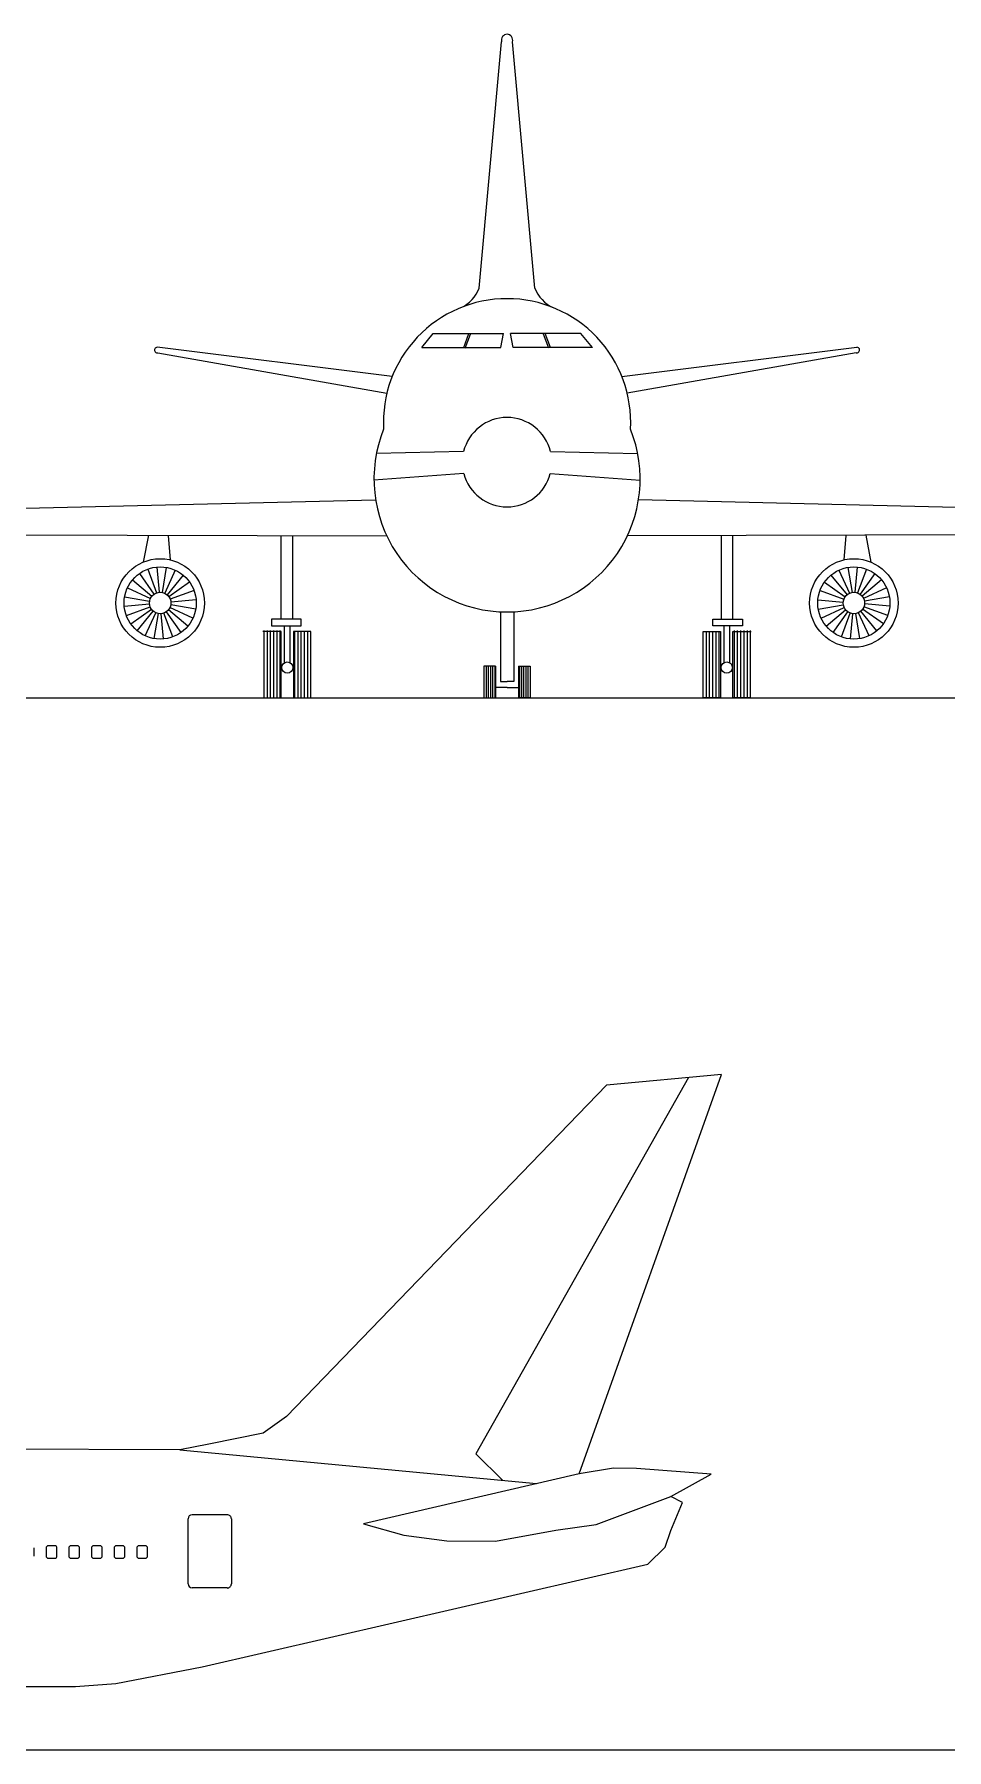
# Model space of a CAD drawing. Extents: x -166 to 11, y 0 to 66.
# Drawn here: x -121.16 to -99.52, y 24.92 to 65.61 of the extents above; entities that cross this region are included whole.
import ezdxf

# ---------------------------------------------------------------- set-up
doc = ezdxf.new("R2010")
doc.units = 0
doc.layers.get('0').update_dxf_attribs({"linetype": 'CONTINUOUS'})
doc.layers.add('AVION', color=7, linetype='CONTINUOUS')

msp = doc.modelspace()

# ---------------------------------------------------------------- linework, layer by layer
msp.add_line((-165.978, 24.923), (11.04, 24.923))
at = {"layer": 'AVION'}
for p, q in [((-110.608, 59.594), (-110.077, 65.438)), ((-109.29, 59.594), (-109.821, 65.438)), ((-112.674, 57.494), (-118.249, 58.192)), ((-111.974, 58.183), (-111.702, 58.518)), ((-111.702, 58.518), (-110.033, 58.518)), ((-110.977, 58.183), (-110.855, 58.518)), ((-110.939, 58.169), (-110.818, 58.504)), ((-110.094, 58.183), (-110.033, 58.518)), ((-108.197, 58.518), (-109.866, 58.518)), ((-109.805, 58.183), (-109.866, 58.518)), ((-108.959, 58.169), (-109.081, 58.504)), ((-108.921, 58.183), (-109.043, 58.518)), ((-107.925, 58.183), (-108.197, 58.518)), ((-107.225, 57.494), (-101.649, 58.192)), ((-118.23, 58.061), (-112.8, 57.098)), ((-111.974, 58.183), (-110.094, 58.183)), ((-107.925, 58.183), (-109.805, 58.183)), ((-101.669, 58.061), (-107.099, 57.098)), ((-110.98, 55.714), (-113.048, 55.674)), ((-108.918, 55.714), (-106.851, 55.674)), ((-110.975, 55.194), (-113.107, 55.035)), ((-108.923, 55.194), (-106.792, 55.035)), ((-132.949, 54.089), (-113.068, 54.575)), ((-86.949, 54.089), (-106.831, 54.575)), ((-132.949, 53.77), (-112.802, 53.714)), ((-118.456, 53.73), (-118.579, 53.094)), ((-117.987, 53.728), (-117.94, 53.147)), ((-115.308, 51.743), (-115.308, 53.721)), ((-115.034, 51.743), (-115.034, 53.72)), ((-86.949, 53.77), (-107.097, 53.714)), ((-104.865, 51.743), (-104.865, 53.72)), ((-104.591, 51.743), (-104.591, 53.721)), ((-101.912, 53.728), (-101.959, 53.147)), ((-101.442, 53.73), (-101.32, 53.094)), ((-118.473, 52.927), (-118.265, 52.363)), ((-118.255, 52.976), (-118.2, 52.378)), ((-118.032, 52.967), (-118.134, 52.375)), ((-117.819, 52.901), (-118.07, 52.355)), ((-102.08, 52.901), (-101.828, 52.355)), ((-101.867, 52.967), (-101.765, 52.375)), ((-101.644, 52.976), (-101.698, 52.378)), ((-101.426, 52.927), (-101.634, 52.363)), ((-118.835, 52.672), (-118.373, 52.287)), ((-118.671, 52.823), (-118.324, 52.332)), ((-117.63, 52.782), (-118.014, 52.32)), ((-117.478, 52.618), (-117.969, 52.271)), ((-102.421, 52.618), (-101.929, 52.271)), ((-102.269, 52.782), (-101.884, 52.32)), ((-101.228, 52.823), (-101.575, 52.332)), ((-101.064, 52.672), (-101.526, 52.287)), ((-119.029, 52.046), (-118.43, 52.101)), ((-119.02, 52.269), (-118.428, 52.167)), ((-118.954, 52.483), (-118.408, 52.231)), ((-117.374, 52.42), (-117.938, 52.212)), ((-117.325, 52.202), (-117.924, 52.147)), ((-102.574, 52.202), (-101.975, 52.147)), ((-102.525, 52.42), (-101.96, 52.212)), ((-100.945, 52.483), (-101.491, 52.231)), ((-100.878, 52.269), (-101.471, 52.167)), ((-100.869, 52.046), (-101.468, 52.101)), ((-118.98, 51.828), (-118.416, 52.036)), ((-118.876, 51.63), (-118.385, 51.977)), ((-118.724, 51.466), (-118.34, 51.929)), ((-118.535, 51.347), (-118.284, 51.893)), ((-118.322, 51.281), (-118.22, 51.873)), ((-118.099, 51.272), (-118.154, 51.871)), ((-117.881, 51.321), (-118.089, 51.885)), ((-117.683, 51.425), (-118.03, 51.916)), ((-117.519, 51.577), (-117.981, 51.961)), ((-117.4, 51.766), (-117.946, 52.018)), ((-117.334, 51.979), (-117.926, 52.081)), ((-115.536, 51.743), (-115.536, 51.583)), ((-114.829, 51.743), (-115.536, 51.743)), ((-114.829, 51.583), (-114.829, 51.743)), ((-110.108, 51.914), (-110.108, 50.26)), ((-109.79, 51.914), (-109.79, 50.26)), ((-105.07, 51.583), (-105.07, 51.743)), ((-105.07, 51.743), (-104.363, 51.743)), ((-104.363, 51.743), (-104.363, 51.583)), ((-102.565, 51.979), (-101.972, 52.081)), ((-102.499, 51.766), (-101.953, 52.018)), ((-102.379, 51.577), (-101.917, 51.961)), ((-102.215, 51.425), (-101.868, 51.916)), ((-102.018, 51.321), (-101.81, 51.885)), ((-101.8, 51.272), (-101.745, 51.871)), ((-101.577, 51.281), (-101.678, 51.873)), ((-101.363, 51.347), (-101.615, 51.893)), ((-101.174, 51.466), (-101.559, 51.929)), ((-101.023, 51.63), (-101.514, 51.977)), ((-100.919, 51.828), (-101.483, 52.036)), ((-115.308, 51.446), (-115.741, 51.446)), ((-115.718, 51.469), (-115.718, 49.872)), ((-115.642, 51.469), (-115.642, 49.872)), ((-115.565, 51.469), (-115.565, 49.872)), ((-115.536, 51.583), (-114.829, 51.583)), ((-115.488, 51.469), (-115.488, 49.872)), ((-115.412, 51.469), (-115.412, 49.872)), ((-115.335, 51.469), (-115.335, 49.872)), ((-115.308, 49.872), (-115.308, 51.446)), ((-115.231, 50.7), (-115.231, 51.583)), ((-115.097, 50.7), (-115.097, 51.583)), ((-114.601, 51.446), (-115.011, 51.446)), ((-115.011, 51.446), (-115.011, 49.872)), ((-114.984, 49.872), (-114.984, 51.446)), ((-114.907, 49.872), (-114.907, 51.446)), ((-114.831, 49.872), (-114.831, 51.446)), ((-114.754, 49.872), (-114.754, 51.446)), ((-114.677, 49.872), (-114.677, 51.446)), ((-114.601, 49.872), (-114.601, 51.446)), ((-105.298, 49.872), (-105.298, 51.446)), ((-105.298, 51.446), (-104.887, 51.446)), ((-105.221, 49.872), (-105.221, 51.446)), ((-105.145, 49.872), (-105.145, 51.446)), ((-104.363, 51.583), (-105.07, 51.583)), ((-105.068, 49.872), (-105.068, 51.446)), ((-104.991, 49.872), (-104.991, 51.446)), ((-104.915, 49.872), (-104.915, 51.446)), ((-104.887, 51.446), (-104.887, 49.872)), ((-104.802, 50.7), (-104.802, 51.583)), ((-104.667, 50.7), (-104.667, 51.583)), ((-104.591, 49.872), (-104.591, 51.446)), ((-104.591, 51.446), (-104.158, 51.446)), ((-104.564, 51.469), (-104.564, 49.872)), ((-104.487, 51.469), (-104.487, 49.872)), ((-104.41, 51.469), (-104.41, 49.872)), ((-104.334, 51.469), (-104.334, 49.872)), ((-104.257, 51.469), (-104.257, 49.872)), ((-104.18, 51.469), (-104.18, 49.872)), ((-110.496, 50.625), (-110.496, 49.872)), ((-110.222, 50.625), (-110.496, 50.625)), ((-110.445, 50.625), (-110.445, 49.872)), ((-110.394, 50.625), (-110.394, 49.872)), ((-110.343, 50.625), (-110.343, 49.872)), ((-110.292, 50.625), (-110.292, 49.872)), ((-110.241, 50.625), (-110.241, 49.872)), ((-110.222, 50.625), (-110.222, 49.872)), ((-109.676, 50.625), (-109.403, 50.625)), ((-109.676, 50.625), (-109.676, 49.872)), ((-109.657, 50.625), (-109.657, 49.872)), ((-109.606, 50.625), (-109.606, 49.872)), ((-109.555, 50.625), (-109.555, 49.872)), ((-109.505, 50.625), (-109.505, 49.872)), ((-109.454, 50.625), (-109.454, 49.872)), ((-109.403, 50.625), (-109.403, 49.872)), ((-109.949, 50.123), (-110.245, 50.123)), ((-110.108, 50.26), (-109.949, 50.26)), ((-109.79, 50.26), (-109.949, 50.26)), ((-109.949, 50.123), (-109.654, 50.123)), ((-165.978, 49.872), (11.04, 49.872)), ((-115.718, 49.872), (-115.308, 49.872)), ((-115.011, 49.872), (-114.601, 49.872)), ((-110.496, 49.872), (-110.222, 49.872)), ((-109.403, 49.872), (-109.676, 49.872)), ((-104.887, 49.872), (-105.298, 49.872)), ((-104.18, 49.872), (-104.591, 49.872)), ((-105.646, 40.869), (-110.69, 31.945)), ((-108.239, 31.468), (-104.864, 40.943)), ((-104.864, 40.943), (-107.591, 40.685)), ((-107.591, 40.685), (-115.184, 32.829)), ((-115.184, 32.829), (-115.731, 32.43)), ((-117.027, 32.168), (-117.709, 32.037)), ((-115.731, 32.43), (-117.027, 32.168)), ((-117.709, 32.037), (-123.91, 32.059)), ((-117.709, 32.037), (-109.249, 31.234)), ((-110.69, 31.945), (-110.048, 31.31)), ((-108.239, 31.468), (-113.354, 30.284)), ((-107.42, 31.599), (-108.239, 31.468)), ((-106.875, 31.597), (-107.42, 31.599)), ((-105.104, 31.457), (-106.875, 31.597)), ((-106.06, 30.926), (-105.104, 31.457)), ((-107.834, 30.264), (-106.06, 30.926)), ((-105.788, 30.791), (-106.06, 30.926)), ((-106.063, 30.124), (-105.788, 30.791)), ((-117.517, 28.861), (-117.517, 30.401)), ((-117.416, 30.499), (-116.589, 30.499)), ((-116.488, 30.401), (-116.488, 28.858)), ((-113.354, 30.284), (-112.401, 30.013)), ((-110.221, 29.872), (-108.789, 30.134)), ((-108.789, 30.134), (-107.834, 30.264)), ((-106.201, 29.724), (-106.063, 30.124)), ((-121.163, 29.514), (-121.163, 29.712)), ((-120.882, 29.712), (-120.882, 29.514)), ((-120.676, 29.762), (-120.832, 29.762)), ((-120.626, 29.514), (-120.626, 29.712)), ((-120.345, 29.712), (-120.345, 29.514)), ((-120.139, 29.762), (-120.295, 29.762)), ((-120.089, 29.514), (-120.089, 29.712)), ((-119.807, 29.712), (-119.807, 29.514)), ((-119.601, 29.762), (-119.757, 29.762)), ((-119.551, 29.514), (-119.551, 29.712)), ((-119.27, 29.712), (-119.27, 29.514)), ((-119.064, 29.762), (-119.22, 29.762)), ((-119.014, 29.514), (-119.014, 29.712)), ((-118.733, 29.712), (-118.733, 29.514)), ((-118.527, 29.762), (-118.683, 29.762)), ((-118.477, 29.514), (-118.477, 29.712)), ((-112.401, 30.013), (-111.38, 29.876)), ((-111.38, 29.876), (-110.221, 29.872)), ((-106.611, 29.324), (-106.201, 29.724)), ((-120.832, 29.465), (-120.676, 29.465)), ((-120.295, 29.465), (-120.139, 29.465)), ((-119.757, 29.465), (-119.601, 29.465)), ((-119.22, 29.465), (-119.064, 29.465)), ((-118.683, 29.465), (-118.527, 29.465)), ((-117.183, 26.891), (-106.611, 29.324)), ((-116.589, 28.759), (-117.417, 28.762)), ((-119.229, 26.497), (-117.183, 26.891)), ((-120.183, 26.421), (-119.229, 26.497)), ((-132.009, 26.421), (-120.183, 26.421))]:
    msp.add_line(p, q, dxfattribs=at)
for centre, radius in [((-118.177, 52.124), 1.05), ((-118.177, 52.124), 0.856), ((-101.722, 52.124), 1.05), ((-101.722, 52.124), 0.856), ((-118.177, 52.124), 0.254), ((-101.722, 52.124), 0.254), ((-115.161, 50.592), 0.134), ((-104.738, 50.592), 0.134)]:
    msp.add_circle(centre, radius, dxfattribs=at)
for centre, radius, start, end in [((-109.947, 65.478), 0.136, 90.8941, 196.8476), ((-109.951, 65.478), 0.136, 343.1524, 89.1059), ((-111.378, 59.881), 0.821, 294.141, 339.596), ((-108.52, 59.881), 0.821, 200.404, 245.859), ((-109.949, 56.41), 2.933, 90, 183.1489), ((-109.949, 56.41), 2.933, 356.8511, 90), ((-118.246, 58.125), 0.0665, 93.1201, 283.7822), ((-101.653, 58.125), 0.0665, 256.2178, 86.8799), ((-109.949, 55.068), 3.157, 158.0344, 270), ((-109.949, 55.464), 1.061, 90, 166.3665), ((-109.949, 55.464), 1.061, 13.6335, 90), ((-109.949, 55.068), 3.157, 270, 21.9656), ((-109.949, 55.464), 1.061, 194.7409, 270), ((-109.949, 55.464), 1.061, 270, 345.2591)]:
    msp.add_arc(centre, radius, start, end, dxfattribs=at)
for centre, major_axis, start_param, end_param in [((-117.417, 30.4), (0.1, 0), 1.570799, 3.141595), ((-116.589, 30.4), (-0.1, 0), 3.14159, 4.712387), ((-120.832, 29.712), (-0.0502, 0), -1.570794, 0.000002), ((-120.676, 29.712), (0.0502, 0), -0.000002, 1.570794), ((-120.295, 29.712), (-0.0502, 0), -1.570794, 0.000002), ((-120.139, 29.712), (-0.0502, 0), 3.14159, 4.712387), ((-119.757, 29.712), (-0.0502, 0), -1.570794, 0.000002), ((-119.602, 29.712), (-0.0502, 0), 3.14159, 4.712387), ((-119.22, 29.712), (0.0502, 0), 1.570799, 3.141595), ((-119.064, 29.712), (0.0502, 0), -0.000002, 1.570794), ((-118.683, 29.712), (0.0502, 0), 1.570799, 3.141595), ((-118.527, 29.712), (-0.0502, 0), 3.14159, 4.712387), ((-120.832, 29.514), (0.0502, 0), 3.14159, 4.712387), ((-120.676, 29.514), (-0.0502, 0), 1.570799, 3.141595), ((-120.295, 29.514), (0.0502, 0), 3.14159, 4.712387), ((-120.139, 29.514), (0.0502, 0), -1.570794, 0.000002), ((-119.757, 29.514), (-0.0502, 0), -0.000002, 1.570794), ((-119.602, 29.514), (-0.0502, 0), 1.570799, 3.141595), ((-119.22, 29.514), (0.0502, 0), 3.14159, 4.712387), ((-119.064, 29.514), (-0.0502, 0), 1.570799, 3.141595), ((-118.683, 29.514), (0.0502, 0), 3.14159, 4.712387), ((-118.527, 29.514), (-0.0502, 0), 1.570799, 3.141595), ((-117.417, 28.86), (-0.1, 0), -0.000002, 1.567114), ((-116.589, 28.857), (-0.1, 0), 1.567119, 3.141595)]:
    msp.add_ellipse(centre, major_axis=major_axis, ratio=0.980388, start_param=start_param, end_param=end_param, dxfattribs=at)

doc.saveas('drawing.dxf')
